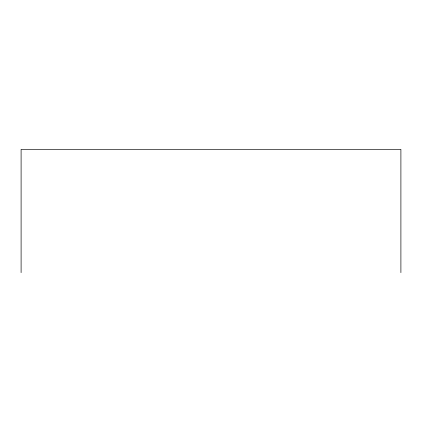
<?xml version="1.0" encoding="UTF-8"?>
<svg xmlns="http://www.w3.org/2000/svg" width="422" height="422" viewBox="0 0 422 422"><rect width="100%" height="100%" fill="white"/><g stroke="black" fill="none" stroke-linecap="round" stroke-linejoin="round"><path stroke-width="0.63" d="M400.9 272.628L400.9 149.372L21.1 149.372L21.1 272.628"/></g></svg>
